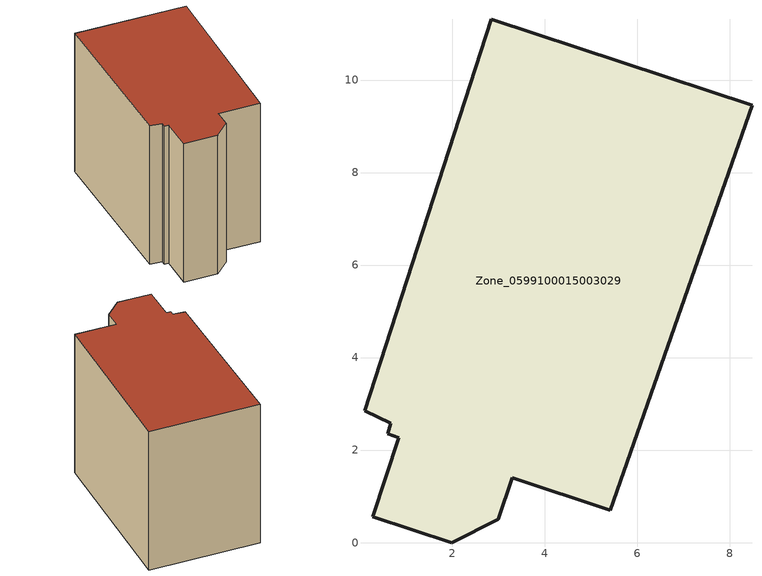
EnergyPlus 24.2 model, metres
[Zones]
Zone_0599100015003029
 floor ground (C_G): 1.99,0 0.28,0.56 0.84,2.27 0.6,2.35 0.67,2.58 0.1,2.85 2.84,11.31 8.48,9.46 5.41,0.7 3.29,1.4 3,0.51 z0.69
 wall outside (C_F): 0.28,0.56 1.99,0 3,0.51 3.29,1.4 5.41,0.7 8.48,9.46 2.84,11.31 0.1,2.85 0.67,2.58 0.6,2.35 0.84,2.27 0.28,0.56 z0.69:8.79
 roof outside (C_R): 0.1,2.85 0.67,2.58 0.6,2.35 0.84,2.27 0.28,0.56 1.99,0 3,0.51 3.29,1.4 5.41,0.7 8.48,9.46 2.84,11.31 z8.79
[BUILDING]
Pand.0599100015003029: North Axis=0; Terrain=City; Loads Convergence Tolerance Value=0.04; Temperature Convergence Tolerance Value=0.4; Solar Distribution=FullExterior; Maximum Number of Warmup Days=25; Minimum Number of Warmup Days=1
[Site:Location]
Rotterdam.The.Hague.AP_ZH_NLD Design_Conditions: Latitude=51.96; Longitude=4.45; Time Zone=1; Elevation=-4.5
[SITE:GROUNDTEMPERATURE:BUILDINGSURFACE]
18, 18, 18, 18, 18, 18, 18, 18, 18, 18, 18, 18
[MATERIAL] Thermal Absorptance=0.9; Solar Absorptance=0.7; Visible Absorptance=0.7
Name | Roughness | Thickness | Conductivity | Density | Specific Heat
G.TI.1965-1974 | MediumSmooth | 0.15 | 0.882353 | 540 | 1210
F.TI.1965-1974 | Rough | 0.3 | 0.697674 | 1920 | 840
R.TI.1965-1974 | MediumRough | 0.2 | 0.232558 | 1500 | 1000
[CONSTRUCTION]
C_G: G.TI.1965-1974
C_F: F.TI.1965-1974
C_R: R.TI.1965-1974
[ZONE]
Zone_0599100015003029: Type=1; Multiplier=1; Ceiling Height=Autocalculate; Volume=Autocalculate; Floor Area=autocalculate; Part of Total Floor Area=Yes
[ZONEINFILTRATION:DESIGNFLOWRATE]
Infil_Zone_0599100015003029: Zone or ZoneList or Space or SpaceList=Zone_0599100015003029; Schedule=AlwaysOn; Design Flow Rate Calculation Method=Flow/Area; Flow Rate per Floor Area=0.003; Constant Term Coefficient=1; Temperature Term Coefficient=0; Velocity Term Coefficient=0; Velocity Squared Term Coefficient=0
[HVACTEMPLATE:ZONE:IDEALLOADSAIRSYSTEM]
Zone_0599100015003029: Maximum Heating Supply Air Temperature=50; Minimum Cooling Supply Air Temperature=13; Maximum Heating Supply Air Humidity Ratio=0.0156; Minimum Cooling Supply Air Humidity Ratio=0.0077; Heating Limit=NoLimit; Cooling Limit=NoLimit; Dehumidification Control Type=ConstantSensibleHeatRatio; Cooling Sensible Heat Ratio=0.7; Dehumidification Setpoint=60; Humidification Control Type=None; Humidification Setpoint=30; Outdoor Air Method=None; Outdoor Air Flow Rate per Person=0.00944; Outdoor Air Flow Rate per Zone Floor Area=0; Outdoor Air Flow Rate per Zone=0; Demand Controlled Ventilation Type=None; Outdoor Air Economizer Type=NoEconomizer; Heat Recovery Type=None; Sensible Heat Recovery Effectiveness=0.7; Latent Heat Recovery Effectiveness=0.65
[ZONECONTROL:THERMOSTAT]
ThermostatControl_Zone_0599100015003029: Zone or ZoneList=Zone_0599100015003029; Control Type Schedule=DualSetpointControlType; Control 1=Thermostat_Zone_0599100015003029; Temperature Difference Between Cutout And Setpoint=0
[THERMOSTATSETPOINT:DUALSETPOINT]
Thermostat_Zone_0599100015003029: Heating Setpoint Temperature Schedule=HeatingSetpoint_Zone_0599100015003029; Cooling Setpoint Temperature Schedule=CoolingSetpoint_Zone_0599100015003029
[SCHEDULE:COMPACT]
HeatingSetpoint_Zone_0599100015003029: Through: 12/31, For: AllDays, Until: 24:00, 21
CoolingSetpoint_Zone_0599100015003029: Through: 12/31, For: AllDays, Until: 24:00, 24
DualSetpointControlType: Through: 12/31, For: AllDays, Until: 24:00, 4
AlwaysOn: Through: 12/31, For: AllDays, Until: 24:00, 1
